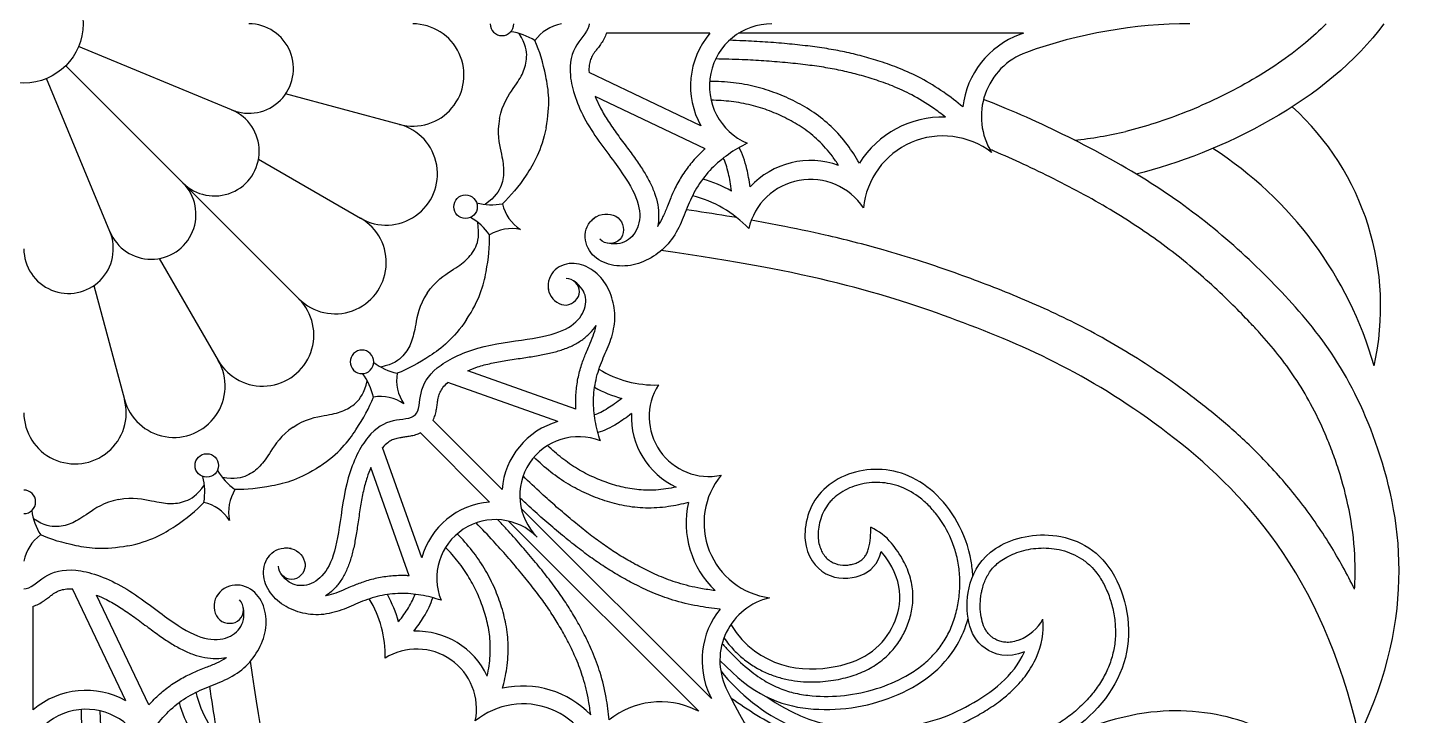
# Model space of a CAD drawing. Header units: millimetres. Extents: x -100 to 543, y -110 to 100.
# Drawn here: x 0.3 to 99.6, y -49.4 to -0.3 of the extents above; entities that cross this region are included whole.
import ezdxf

# ---------------------------------------------------------------- set-up
doc = ezdxf.new("R2010")
doc.units = ezdxf.units.MM
doc.header["$MEASUREMENT"] = 0
doc.layers.add('Layer 03', color=5, linetype='Continuous')

msp = doc.modelspace()

# ---------------------------------------------------------------- linework, layer by layer
at = {"layer": 'Layer 03'}
for p, q in [((49.027, -0.676), (41.629, -0.676)), ((71.441, -0.676), (51.075, -0.676)), ((14.849, -6.151), (3.915, -1.621)), ((6.151, -14.849), (1.621, -3.915)), ((2.996, -2.996), (11.365, -11.365)), ((48.387, -7.296), (40.389, -3.485)), ((26.845, -7.193), (18.704, -5.012)), ((48.674, -8.931), (40.827, -5.192)), ((16.77, -9.682), (24.068, -13.896)), ((19.652, -19.652), (11.365, -11.365)), ((9.682, -16.77), (13.896, -24.068)), ((5.012, -18.704), (7.193, -26.845)), ((39.449, -27.532), (31.719, -24.791)), ((38.166, -28.431), (30.288, -25.638)), ((34.177, -33.275), (29.241, -28.339)), ((33.275, -34.177), (28.339, -29.241)), ((28.431, -38.166), (25.638, -30.288)), ((27.532, -39.449), (24.791, -31.719)), ((49.132, -48.229), (35.544, -34.641)), ((48.229, -49.132), (34.641, -35.544)), ((7.296, -48.387), (3.485, -40.389)), ((0.676, -49.027), (0.676, -41.629)), ((8.931, -48.674), (5.192, -40.827))]:
    msp.add_line(p, q, dxfattribs=at)
for centre, radius in [((0, 0), 4.237), ((31.564, -13.074), 0.841), ((13.074, -31.564), 0.841)]:
    msp.add_circle(centre, radius, dxfattribs=at)
for centre, radius, start, end in [((16.073, -3.197), 3.197, 247.5, 90.00034), ((27.792, -3.659), 3.659, 255, 90), ((34.165, 0), 0.841, 180, 360), ((38.954, -2.936), 2.986, 100.48382, 144.51618), ((53.432, -4.443), 4.443, 89.71425, 246.94557), ((83.326, -34.47), 34.47, 90, 109.82536), ((34.23, -4.782), 4.25, 57.35994, 82.5), ((53.432, -4.443), 5.796, 139.46287, 209.4826), ((73.285, -6.619), 6.217, 109.8254, 173.7146), ((83.326, -34.47), 35.823, 109.37534, 109.82536), ((73.285, -6.619), 4.865, 109.8254, 211.92945), ((77.655, -20.21), 19.299, 347.30728, 47.73362), ((13.626, -9.104), 3.197, 224.99966, 67.5), ((65.679, -13.727), 7.067, 88.60988, 147.75266), ((25.898, -10.727), 3.659, 240, 75), ((72.44, 18.304), 26.745, 275.64946, 283.64138), ((65.679, -13.727), 5.714, 52.52368, 174.33222), ((70.207, -31.893), 27.308, 15.81545, 57.3142), ((56.21, -15.643), 5.876, 69.95353, 137.26787), ((9.104, -13.626), 3.197, 202.5, 45.00034), ((45.885, -20.195), 9.471, 60.36074, 73.89893), ((56.21, -15.643), 4.524, 33.25442, 167.11137), ((33.454, -8.681), 4.25, 255, 280.14006), ((37.112, -12.194), 2.986, 192.98382, 237.01618), ((45.885, -20.195), 8.119, 43.2293, 76.53583), ((22.239, -17.065), 3.659, 225, 60), ((29.794, -17.517), 4.25, 34.85994, 60), ((45.885, -20.195), 8.119, 127.90246, 131.27699), ((3.197, -16.073), 3.197, 179.99966, 22.5), ((34.865, -17.62), 2.986, 77.98382, 122.01618), ((45.103, -18.155), 7.66, 183.72301, 187.09754), ((17.065, -22.239), 3.659, 210, 45), ((24.158, -24.158), 0.841, 135, 315), ((24.158, -24.158), 0.841, 315, 135), ((10.727, -25.898), 3.659, 195, 30), ((27.586, -20.823), 4.25, 232.5, 257.64006), ((45.103, -18.155), 7.66, 238.46417, 271.7707), ((20.823, -27.586), 4.25, 12.35994, 37.5), ((29.621, -25.468), 2.986, 170.48382, 214.51618), ((48.956, -28.081), 4.269, 147.88863, 281.74558), ((25.468, -29.621), 2.986, 55.48382, 99.51618), ((45.103, -18.155), 8.937, 241.10107, 254.63926), ((3.659, -27.792), 3.659, 180, 15), ((39.629, -33.7), 5.469, 105.5174, 175.53713), ((48.956, -28.081), 5.545, 177.73213, 245.04647), ((39.629, -33.7), 4.192, 68.05443, 225.28575), ((8.681, -33.454), 4.25, 349.85994, 15), ((17.517, -29.794), 4.25, 210, 235.14006), ((53.995, -35.678), 5.392, 140.66778, 262.47632), ((0, -34.165), 0.841, 270, 90), ((17.62, -34.865), 2.986, 147.98382, 192.01618), ((12.194, -37.112), 2.986, 32.98382, 77.01618), ((33.7, -39.629), 5.469, 94.46287, 164.4826), ((53.995, -35.678), 6.668, 167.24734, 226.39012), ((4.782, -34.23), 4.25, 187.5, 212.64006), ((33.7, -39.629), 4.192, 44.71425, 201.94557), ((2.936, -38.954), 2.986, 125.48382, 169.51618), ((55.072, -36.18), 5.45, 346.12586, 2.06965), ((58.834, -39.707), 4.087, 39.29985, 65.65946), ((18.155, -45.103), 7.66, 82.90246, 86.27699), ((20.195, -45.885), 8.119, 138.72301, 142.09754), ((18.155, -45.103), 7.66, 358.2293, 31.53583), ((18.155, -45.103), 8.937, 15.36074, 28.89893), ((54.327, -45.494), 4.59, 103.07055, 205.1746), ((54.327, -45.494), 5.866, 141.2854, 205.1746), ((69.848, -40.856), 3.421, 292.31575, 330.13744), ((67.41, -43.041), 5.427, 335.71585, 5.08434), ((28.081, -48.956), 5.545, 24.95353, 92.26787), ((28.081, -48.956), 4.269, 348.25442, 122.11137), ((64.58, -31.4), 19.532, 221.26879, 223.51627), ((4.443, -53.432), 5.796, 60.5174, 130.53713), ((35.678, -53.995), 6.668, 43.60988, 102.75266), ((79.608, -33.611), 32.525, 205.17464, 225), ((20.195, -45.885), 9.471, 196.10107, 209.63926), ((20.195, -45.885), 8.119, 193.46417, 226.7707), ((35.678, -53.995), 5.392, 7.52368, 129.33222), ((45.494, -54.327), 5.866, 64.8254, 128.7146), ((79.608, -33.611), 33.801, 205.17464, 205.62466), ((4.443, -53.432), 4.443, 23.05443, 180.28575), ((33.611, -79.608), 33.801, 64.37534, 64.82536)]:
    msp.add_arc(centre, radius, start, end, dxfattribs=at)
for points in [[(40.389, 0), (40.389, -0.478), (39.37, -1.363), (38.753, -3.482), (39.93, -6.978), (42.516, -10.226), (43.949, -12.472), (44.124, -14.312), (43.29, -15.583), (42.397, -15.787), (41.735, -15.688)], [(97.177, 0), (93.233, -5.445), (85.443, -9.291), (79.488, -10.736)], [(33.994, -6.762), (34.204, -5.706), (35.094, -4.478), (35.709, -3.514), (36.017, -2.423), (35.875, -1.468), (35.389, -0.693)], [(37.313, -7.422), (37.641, -5.777), (37.349, -3.62), (36.859, -1.948), (36.523, -1.203)], [(95.41, -50.889), (99.635, -42.224), (97.202, -27.849), (89.891, -18.669), (81.004, -10.965), (71.922, -6.702), (68.575, -5.401)], [(33.994, -6.762), (33.784, -7.818), (34.137, -9.292), (34.335, -10.418), (34.203, -11.544), (33.706, -12.372), (32.96, -12.903)], [(37.313, -7.422), (36.986, -9.067), (35.892, -10.948), (34.799, -12.306), (34.203, -12.865)], [(51.692, -8.532), (51.223, -8.765), (50.317, -9.295), (49.111, -10.312), (48.13, -11.55), (47.437, -12.967), (46.951, -14.359), (46.108, -15.801), (44.852, -16.777), (43.377, -17.374), (41.738, -17.299), (40.381, -16.492), (39.862, -14.847), (40.989, -13.381), (42.914, -13.72), (42.944, -15.727), (41.524, -15.806), (41.17, -15.4)], [(51.668, -10.378), (51.527, -9.783), (51.348, -9.274), (51.11, -8.843)], [(50.352, -10.689), (50.245, -10.239), (50.117, -9.875), (49.981, -9.601)], [(50.569, -11.963), (50.512, -11.483), (50.439, -11.057), (50.352, -10.689)], [(51.894, -11.656), (51.834, -11.192), (51.76, -10.767), (51.668, -10.378)], [(28.819, -19.256), (29.417, -18.361), (30.709, -17.568), (31.645, -16.912), (32.348, -16.022), (32.582, -15.085), (32.43, -14.182)], [(31.633, -21.136), (32.565, -19.741), (33.121, -17.638), (33.308, -15.905), (33.282, -15.088)], [(95.41, -50.889), (92.755, -39.174), (81.245, -27.419), (67.014, -20.916), (56.144, -17.683), (45.553, -16.201)], [(41.196, -29.812), (41.039, -29.343), (40.788, -28.385), (40.662, -26.902), (40.834, -25.421), (41.317, -24.013), (41.921, -22.76), (42.321, -21.236), (42.134, -19.746), (41.548, -18.364), (40.404, -17.321), (38.961, -16.954), (37.517, -17.705), (37.291, -19.436), (38.802, -20.493), (40.161, -19.175), (39.266, -18.174), (38.759, -18.209)], [(27.963, -27.963), (28.282, -27.643), (28.192, -26.373), (29.194, -24.547), (32.312, -23.001), (36.205, -22.559), (38.659, -22.016), (40.004, -20.906), (40.296, -19.501), (39.836, -18.769), (39.327, -18.394)], [(28.819, -19.256), (28.221, -20.151), (27.982, -21.649), (27.735, -22.765), (27.181, -23.754), (26.406, -24.329), (25.513, -24.534)], [(31.633, -21.136), (30.701, -22.531), (28.97, -23.85), (27.441, -24.686), (26.676, -24.975)], [(19.256, -28.819), (20.151, -28.221), (21.649, -27.982), (22.765, -27.735), (23.754, -27.181), (24.329, -26.406), (24.534, -25.513)], [(21.136, -31.633), (22.531, -30.701), (23.85, -28.97), (24.686, -27.441), (24.975, -26.676)], [(42.736, -26.773), (42.378, -27.055), (42.045, -27.29), (41.741, -27.478)], [(41.741, -27.478), (41.37, -27.707), (41.042, -27.865), (40.768, -27.956)], [(27.963, -27.963), (27.643, -28.282), (26.373, -28.192), (24.547, -29.194), (23.001, -32.312), (22.559, -36.205), (22.016, -38.659), (20.906, -40.004), (19.501, -40.296), (18.769, -39.836), (18.394, -39.327)], [(42.412, -28.564), (41.921, -28.867), (41.462, -29.087), (41.015, -29.216)], [(43.415, -27.862), (43.066, -28.132), (42.733, -28.366), (42.412, -28.564)], [(19.256, -28.819), (18.361, -29.417), (17.568, -30.709), (16.912, -31.645), (16.022, -32.348), (15.085, -32.582), (14.182, -32.43)], [(21.136, -31.633), (19.741, -32.565), (17.638, -33.121), (15.905, -33.308), (15.088, -33.282)], [(6.762, -33.994), (7.818, -33.784), (9.292, -34.137), (10.418, -34.335), (11.544, -34.203), (12.372, -33.706), (12.903, -32.96)], [(6.762, -33.994), (5.706, -34.204), (4.478, -35.094), (3.514, -35.709), (2.423, -36.017), (1.468, -35.875), (0.693, -35.389)], [(7.422, -37.313), (9.067, -36.986), (10.948, -35.892), (12.306, -34.799), (12.865, -34.203)], [(7.422, -37.313), (5.777, -37.641), (3.62, -37.349), (1.948, -36.859), (1.203, -36.523)], [(71.503, -44.888), (70.309, -45.378), (68.36, -44.811), (67.373, -42.866), (67.333, -40.347), (68.573, -37.566), (72.807, -35.978), (77.821, -37.682), (79.837, -44.696), (76.048, -50.525), (68.939, -53.415), (62.179, -53.939), (55.926, -52.787), (51.504, -49.982)], [(29.812, -41.196), (29.343, -41.039), (28.385, -40.788), (26.902, -40.662), (25.421, -40.834), (24.013, -41.317), (22.76, -41.921), (21.236, -42.321), (19.746, -42.134), (18.364, -41.548), (17.321, -40.404), (16.954, -38.961), (17.705, -37.517), (19.436, -37.291), (20.493, -38.802), (19.175, -40.161), (18.174, -39.266), (18.209, -38.759)], [(50.512, -42.941), (52.497, -46.109), (58.969, -46.635), (62.713, -43.269), (62.914, -39.717), (61.272, -37.712)], [(0, -40.389), (0.478, -40.389), (1.363, -39.37), (3.482, -38.753), (6.978, -39.93), (10.226, -42.516), (12.472, -43.949), (14.312, -44.124), (15.583, -43.29), (15.787, -42.397), (15.688, -41.735)], [(8.532, -51.692), (8.765, -51.223), (9.295, -50.317), (10.312, -49.111), (11.55, -48.13), (12.967, -47.437), (14.359, -46.951), (15.801, -46.108), (16.777, -44.852), (17.374, -43.377), (17.299, -41.738), (16.492, -40.381), (14.847, -39.862), (13.381, -40.989), (13.72, -42.914), (15.727, -42.944), (15.806, -41.524), (15.4, -41.17)], [(27.478, -41.741), (27.707, -41.37), (27.865, -41.042), (27.956, -40.768)], [(28.564, -42.412), (28.867, -41.921), (29.087, -41.462), (29.216, -41.015)], [(26.773, -42.736), (27.055, -42.378), (27.29, -42.045), (27.478, -41.741)], [(27.862, -43.415), (28.132, -43.066), (28.366, -42.733), (28.564, -42.412)], [(50.889, -95.41), (39.174, -92.755), (27.419, -81.245), (20.916, -67.014), (17.683, -56.144), (16.201, -45.553)], [(53.089, -48.104), (56.298, -50.41), (62.904, -50.676), (67.571, -48.987), (70.72, -46.624), (71.503, -44.888)]]:
    msp.add_open_spline(points, degree=3, dxfattribs=at)
for points, knots in [([(93.061, 0), (92.589, -0.478), (91.494, -1.475), (89.642, -2.862), (87.539, -4.174), (85.331, -5.328), (83.093, -6.31), (80.901, -7.1), (79.45, -7.515), (78.747, -7.686)], [1.1651, 1.1651, 1.1651, 1.1651, 2.133301, 3.298085, 4.497513, 5.70406, 6.888159, 8.018653, 9.061593, 9.061593, 9.061593, 9.061593]), ([(41.629, -0.676), (41.607, -0.74), (41.534, -0.93), (41.38, -1.225), (41.165, -1.538), (40.964, -1.802), (40.794, -2.024), (40.63, -2.262), (40.48, -2.563), (40.381, -2.988), (40.376, -3.303), (40.389, -3.48), (40.389, -3.485)], [0.33091, 0.33091, 0.33091, 0.33091, 0.427603, 0.624905, 0.808647, 0.97468, 1.10369, 1.211206, 1.39115, 1.586886, 1.835648, 1.842935, 1.842935, 1.842935, 1.842935]), ([(67.105, -5.939), (66.663, -5.57), (65.696, -4.829), (64.182, -3.899), (62.647, -3.19), (61.237, -2.695), (59.926, -2.306), (58.65, -2), (57.35, -1.76), (55.977, -1.571), (54.512, -1.417), (52.972, -1.295), (51.598, -1.219), (50.743, -1.188), (50.417, -1.179)], [0.259647, 0.259647, 0.259647, 0.259647, 1.089009, 2.014913, 2.816551, 3.52291, 4.167498, 4.788256, 5.414, 6.073216, 6.786271, 7.537266, 8.299757, 8.770286, 8.770286, 8.770286, 8.770286]), ([(65.851, -6.662), (65.562, -6.434), (64.794, -5.862), (63.542, -5.094), (62.128, -4.44), (60.813, -3.981), (59.577, -3.613), (58.367, -3.322), (57.129, -3.095), (55.808, -2.914), (54.385, -2.764), (52.881, -2.645), (51.22, -2.552), (50.066, -2.52), (49.43, -2.513)], [0.484042, 0.484042, 0.484042, 0.484042, 1.01493, 1.864338, 2.597499, 3.257895, 3.870438, 4.457152, 5.051002, 5.684642, 6.378715, 7.113463, 7.860402, 8.77753, 8.77753, 8.77753, 8.77753]), ([(59.703, -9.956), (59.446, -9.506), (58.847, -8.58), (57.765, -7.346), (56.494, -6.328), (55.158, -5.554), (53.765, -4.932), (52.279, -4.466), (50.68, -4.175), (49.572, -4.111), (49.001, -4.11)], [0.208596, 0.208596, 0.208596, 0.208596, 0.955558, 1.796508, 2.565276, 3.295017, 4.018948, 4.761326, 5.535649, 6.358455, 6.358455, 6.358455, 6.358455]), ([(40.827, -5.192), (40.925, -5.438), (41.107, -5.839), (41.402, -6.387), (41.786, -7.016), (42.339, -7.818), (43.034, -8.744), (43.697, -9.638), (44.262, -10.474), (44.733, -11.285), (45.091, -12.096), (45.313, -12.916), (45.386, -13.719), (45.333, -14.24), (45.282, -14.484)], [2.692838, 2.692838, 2.692838, 2.692838, 3.074438, 3.327447, 3.589283, 4.136958, 4.730649, 5.259117, 5.741117, 6.185658, 6.609558, 7.016125, 7.407207, 7.766971, 7.766971, 7.766971, 7.766971]), ([(58.224, -10.123), (58.082, -9.899), (57.644, -9.261), (56.827, -8.33), (55.717, -7.44), (54.534, -6.758), (53.289, -6.201), (51.954, -5.783), (50.551, -5.527), (49.588, -5.468), (49.107, -5.463)], [0.472468, 0.472468, 0.472468, 0.472468, 0.855833, 1.587352, 2.251892, 2.899111, 3.551937, 4.216816, 4.911491, 5.604758, 5.604758, 5.604758, 5.604758]), ([(48.674, -8.931), (48.607, -8.991), (48.272, -9.298), (47.708, -9.895), (47.061, -10.774), (46.561, -11.669), (46.223, -12.428), (45.951, -13.121), (45.695, -13.767), (45.438, -14.245), (45.292, -14.469), (45.282, -14.484)], [1.399256, 1.399256, 1.399256, 1.399256, 1.530025, 2.054068, 2.581376, 3.099211, 3.530397, 3.778289, 4.172226, 4.532204, 4.558343, 4.558343, 4.558343, 4.558343]), ([(95.091, -40.417), (95.107, -40.164), (95.143, -39.339), (95.116, -37.438), (94.776, -34.811), (94.123, -32.355), (93.497, -30.559), (92.867, -28.975), (92.019, -27.202), (90.877, -25.308), (89.641, -23.625), (88.531, -22.332), (87.444, -21.164), (85.83, -19.509), (83.851, -17.694), (81.622, -15.93), (79.813, -14.64), (77.858, -13.397), (75.773, -12.206), (73.615, -11.076), (71.465, -10.039), (69.933, -9.355), (69.13, -9.014), (69.026, -8.97)], [4.563809, 4.563809, 4.563809, 4.563809, 4.929294, 5.753387, 7.302885, 8.738113, 9.411518, 10.043608, 11.196078, 12.241392, 13.229047, 14.203332, 14.696914, 15.529713, 17.535589, 18.56403, 19.62675, 20.738054, 21.903658, 23.088153, 24.249081, 25.344422, 25.506961, 25.506961, 25.506961, 25.506961]), ([(50.96, -13.858), (50.72, -13.818), (49.515, -13.616), (48.308, -13.429), (47.34, -13.286)], [30.681761, 30.681761, 30.681761, 30.681761, 31.03314, 32.443288, 32.443288, 32.443288, 32.443288]), ([(95.091, -40.417), (94.558, -39.327), (93.344, -37.119), (91.216, -34.056), (88.834, -31.309), (86.404, -28.984), (83.367, -26.493), (80.355, -24.371), (77.362, -22.58), (74.426, -21.013), (71.467, -19.682), (68.497, -18.517), (66.243, -17.687), (63.88, -16.886), (60.885, -15.981), (57.563, -15.141), (54.412, -14.481), (52.646, -14.154), (51.981, -14.036)], [4.983455, 4.983455, 4.983455, 4.983455, 6.731978, 8.61219, 10.352835, 11.966448, 13.457592, 16.01243, 17.2723, 18.484339, 20.809834, 21.945295, 23.084034, 24.272073, 25.543282, 27.59361, 29.210863, 30.183659, 30.183659, 30.183659, 30.183659]), ([(31.719, -24.791), (31.949, -24.692), (32.338, -24.546), (32.9, -24.377), (33.576, -24.214), (34.48, -24.048), (35.561, -23.894), (36.6, -23.739), (37.535, -23.558), (38.39, -23.332), (39.17, -23.029), (39.866, -22.63), (40.45, -22.143), (40.762, -21.76), (40.891, -21.563)], [2.692838, 2.692838, 2.692838, 2.692838, 3.074438, 3.327447, 3.589283, 4.136958, 4.730649, 5.259117, 5.741117, 6.185658, 6.609558, 7.016125, 7.407207, 7.766971, 7.766971, 7.766971, 7.766971]), ([(39.449, -27.532), (39.444, -27.446), (39.426, -27.018), (39.448, -26.244), (39.602, -25.226), (39.866, -24.295), (40.147, -23.563), (40.428, -22.92), (40.688, -22.318), (40.836, -21.828), (40.888, -21.58), (40.891, -21.563)], [1.399256, 1.399256, 1.399256, 1.399256, 1.530025, 2.054068, 2.581376, 3.099211, 3.530397, 3.778289, 4.172226, 4.532204, 4.558343, 4.558343, 4.558343, 4.558343]), ([(29.241, -28.339), (29.269, -28.282), (29.348, -28.106), (29.441, -27.807), (29.506, -27.454), (29.548, -27.144), (29.583, -26.883), (29.633, -26.615), (29.734, -26.313), (29.951, -25.964), (30.158, -25.751), (30.285, -25.641), (30.288, -25.638)], [0.33091, 0.33091, 0.33091, 0.33091, 0.427603, 0.624905, 0.808647, 0.97468, 1.10369, 1.211206, 1.39115, 1.586886, 1.835648, 1.842935, 1.842935, 1.842935, 1.842935]), ([(28.339, -29.241), (28.282, -29.269), (28.106, -29.348), (27.807, -29.441), (27.454, -29.506), (27.144, -29.548), (26.883, -29.583), (26.615, -29.633), (26.313, -29.734), (25.964, -29.951), (25.751, -30.158), (25.641, -30.285), (25.638, -30.288)], [0.33091, 0.33091, 0.33091, 0.33091, 0.427603, 0.624905, 0.808647, 0.97468, 1.10369, 1.211206, 1.39115, 1.586886, 1.835648, 1.842935, 1.842935, 1.842935, 1.842935]), ([(46.616, -33.108), (46.371, -33.163), (45.654, -33.296), (44.487, -33.372), (43.153, -33.226), (41.909, -32.891), (40.706, -32.432), (39.537, -31.821), (38.43, -31.055), (37.748, -30.452), (37.425, -30.134)], [0.472468, 0.472468, 0.472468, 0.472468, 0.855833, 1.587352, 2.251892, 2.899111, 3.551937, 4.216816, 4.911491, 5.604758, 5.604758, 5.604758, 5.604758]), ([(24.791, -31.719), (24.692, -31.949), (24.546, -32.338), (24.377, -32.9), (24.214, -33.576), (24.048, -34.48), (23.894, -35.561), (23.739, -36.6), (23.558, -37.535), (23.332, -38.39), (23.029, -39.17), (22.63, -39.866), (22.143, -40.45), (21.76, -40.762), (21.563, -40.891)], [2.692838, 2.692838, 2.692838, 2.692838, 3.074438, 3.327447, 3.589283, 4.136958, 4.730649, 5.259117, 5.741117, 6.185658, 6.609558, 7.016125, 7.407207, 7.766971, 7.766971, 7.766971, 7.766971]), ([(47.492, -34.206), (47.02, -34.335), (46.002, -34.553), (44.457, -34.654), (42.93, -34.486), (41.522, -34.111), (40.178, -33.596), (38.876, -32.916), (37.614, -32.043), (36.832, -31.346), (36.451, -30.966)], [0.208596, 0.208596, 0.208596, 0.208596, 0.955558, 1.796508, 2.565276, 3.295017, 4.018948, 4.761326, 5.535649, 6.358455, 6.358455, 6.358455, 6.358455]), ([(49.396, -40.506), (49.051, -40.465), (48.157, -40.334), (46.809, -40.012), (45.429, -39.504), (44.246, -38.934), (43.175, -38.354), (42.174, -37.741), (41.196, -37.067), (40.194, -36.306), (39.145, -35.457), (38.062, -34.533), (36.892, -33.486), (36.1, -32.738), (35.671, -32.317)], [0.484042, 0.484042, 0.484042, 0.484042, 1.01493, 1.864338, 2.597499, 3.257895, 3.870438, 4.457152, 5.051002, 5.684642, 6.378715, 7.113463, 7.860402, 8.77753, 8.77753, 8.77753, 8.77753]), ([(50.416, -44.849), (50.829, -45.285), (51.618, -46.042), (52.838, -46.935), (53.989, -47.521), (55.142, -47.875), (56.688, -48.097), (58.658, -48.068), (60.937, -47.591), (62.709, -46.847), (63.968, -46.043), (64.793, -45.344), (65.5, -44.542), (66.069, -43.628), (66.489, -42.609), (66.769, -41.515), (66.899, -40.379), (66.882, -39.244), (66.71, -38.143), (66.289, -36.776), (65.628, -35.549), (64.782, -34.527), (63.911, -33.726), (62.716, -33.032), (61.171, -32.702), (59.677, -32.865), (58.564, -33.338), (57.922, -33.832), (57.622, -34.143), (57.234, -34.638), (56.922, -35.304), (56.763, -36.098), (56.73, -36.803), (56.89, -37.564), (57.289, -38.148), (57.635, -38.413), (57.837, -38.522), (58.161, -38.652), (58.578, -38.711), (59.051, -38.663), (59.391, -38.576), (59.685, -38.445), (59.926, -38.275), (60.115, -38.068), (60.267, -37.804), (60.335, -37.6), (60.363, -37.487)], [0, 0, 0, 0, 0.865379, 1.573515, 2.174194, 2.721145, 3.305345, 4.422124, 5.54741, 6.648207, 7.178909, 7.695878, 8.204267, 8.714409, 9.243038, 9.787838, 10.339492, 10.88714, 11.420965, 11.942765, 12.94439, 13.412998, 13.850796, 14.646785, 15.381826, 16.099532, 16.788124, 17.107519, 17.2596, 17.410425, 18.013353, 18.304507, 18.574582, 19.029043, 19.40571, 19.573643, 19.65402, 19.735527, 20.077009, 20.251643, 20.419087, 20.580755, 20.713726, 20.84242, 20.98275, 21.150767, 21.150767, 21.150767, 21.150767]), ([(67.809, -39.46), (67.79, -39.1), (67.521, -36.694), (65.245, -32.868), (60.76, -31.277), (56.444, -33.074), (55.357, -37.195), (57.134, -39.73), (59.974, -39.693), (61.055, -38.592), (61.272, -37.712)], [9.454597, 9.454597, 9.454597, 9.454597, 9.884456, 12.355569, 14.826683, 17.297797, 19.768911, 22.240025, 24.711139, 27.182253, 27.182253, 27.182253, 27.182253]), ([(49.75, -41.825), (49.209, -41.776), (48.069, -41.626), (46.439, -41.236), (44.941, -40.685), (43.671, -40.074), (42.536, -39.459), (41.481, -38.812), (40.453, -38.104), (39.411, -37.314), (38.331, -36.44), (37.222, -35.494), (36.254, -34.628), (35.664, -34.078), (35.44, -33.867)], [0.259647, 0.259647, 0.259647, 0.259647, 1.089009, 2.014913, 2.816551, 3.52291, 4.167498, 4.788256, 5.414, 6.073216, 6.786271, 7.537266, 8.299757, 8.770286, 8.770286, 8.770286, 8.770286]), ([(40.506, -49.396), (40.465, -49.051), (40.334, -48.157), (40.012, -46.809), (39.504, -45.429), (38.934, -44.246), (38.354, -43.175), (37.741, -42.174), (37.067, -41.196), (36.306, -40.194), (35.457, -39.145), (34.533, -38.062), (33.486, -36.892), (32.738, -36.1), (32.317, -35.671)], [0.484042, 0.484042, 0.484042, 0.484042, 1.01493, 1.864338, 2.597499, 3.257895, 3.870438, 4.457152, 5.051002, 5.684642, 6.378715, 7.113463, 7.860402, 8.77753, 8.77753, 8.77753, 8.77753]), ([(41.825, -49.75), (41.776, -49.209), (41.626, -48.069), (41.236, -46.439), (40.685, -44.941), (40.074, -43.671), (39.459, -42.536), (38.812, -41.481), (38.104, -40.453), (37.314, -39.411), (36.44, -38.331), (35.494, -37.222), (34.628, -36.254), (34.078, -35.664), (33.867, -35.44)], [0.259647, 0.259647, 0.259647, 0.259647, 1.089009, 2.014913, 2.816551, 3.52291, 4.167498, 4.788256, 5.414, 6.073216, 6.786271, 7.537266, 8.299757, 8.770286, 8.770286, 8.770286, 8.770286]), ([(34.206, -47.492), (34.335, -47.02), (34.553, -46.002), (34.654, -44.457), (34.486, -42.93), (34.111, -41.522), (33.596, -40.178), (32.916, -38.876), (32.043, -37.614), (31.346, -36.832), (30.966, -36.451)], [0.208596, 0.208596, 0.208596, 0.208596, 0.955558, 1.796508, 2.565276, 3.295017, 4.018948, 4.761326, 5.535649, 6.358455, 6.358455, 6.358455, 6.358455]), ([(33.108, -46.616), (33.163, -46.371), (33.296, -45.654), (33.372, -44.487), (33.226, -43.153), (32.891, -41.909), (32.432, -40.706), (31.821, -39.537), (31.055, -38.43), (30.452, -37.748), (30.134, -37.425)], [0.472468, 0.472468, 0.472468, 0.472468, 0.855833, 1.587352, 2.251892, 2.899111, 3.551937, 4.216816, 4.911491, 5.604758, 5.604758, 5.604758, 5.604758]), ([(50.025, -43.894), (50.138, -44.052), (50.474, -44.487), (51.086, -45.13), (51.882, -45.758), (52.716, -46.247), (53.572, -46.607), (54.699, -46.926), (56.077, -47.083), (57.4, -46.999), (58.37, -46.826), (59.231, -46.608), (60.205, -46.234), (61.219, -45.612), (62.044, -44.849), (62.579, -44.118), (62.919, -43.497), (63.212, -42.847), (63.481, -41.963), (63.561, -41.013), (63.489, -40.222), (63.31, -39.38), (62.862, -38.298), (62.317, -37.509), (61.997, -37.119)], [0.263826, 0.263826, 0.263826, 0.263826, 0.544682, 1.055793, 1.539984, 2.002314, 2.446745, 2.87527, 3.688362, 4.436722, 4.781305, 5.107458, 5.715923, 6.280185, 6.81423, 7.328629, 7.581159, 7.833401, 8.35575, 8.907981, 9.198041, 9.49964, 10.147123, 10.875365, 10.875365, 10.875365, 10.875365]), ([(71.147, -44.021), (70.994, -44.084), (70.704, -44.177), (70.281, -44.221), (69.914, -44.183), (69.593, -44.082), (69.341, -43.949), (69.124, -43.795), (68.94, -43.625), (68.773, -43.405), (68.582, -43.059), (68.418, -42.535), (68.32, -41.825), (68.341, -41.181), (68.417, -40.692), (68.501, -40.322), (68.613, -39.955), (68.784, -39.555), (69.007, -39.174), (69.296, -38.812), (69.664, -38.474), (70.123, -38.164), (70.668, -37.89), (71.288, -37.67), (72.209, -37.464), (73.449, -37.425), (74.684, -37.731), (75.603, -38.221), (76.204, -38.7), (76.641, -39.197), (77.048, -39.791), (77.429, -40.534), (77.768, -41.521), (77.973, -42.577), (78.018, -43.479), (77.971, -44.194), (77.864, -44.894), (77.619, -45.752), (77.16, -46.737), (76.548, -47.67), (75.795, -48.538), (74.914, -49.331), (73.916, -50.036), (72.444, -50.87), (70.85, -51.521), (69.2, -52.015), (67.953, -52.31), (66.702, -52.526), (65.43, -52.661), (64.117, -52.719), (62.987, -52.701), (62.048, -52.649), (61.051, -52.572), (59.735, -52.408), (58.055, -52.037), (56.207, -51.419), (53.617, -50.233), (51.744, -49.055), (50.548, -48.217)], [0, 0, 0, 0, 0.239215, 0.436642, 0.608992, 0.768495, 0.920731, 1.017392, 1.151365, 1.280486, 1.414684, 1.719837, 2.068036, 2.444426, 2.644743, 2.782764, 2.990256, 3.19795, 3.40799, 3.626408, 3.862321, 4.127575, 4.422448, 4.739963, 5.074433, 5.780285, 6.514396, 6.888191, 7.27521, 7.617785, 7.838439, 8.31297, 8.818563, 9.339078, 9.860132, 10.117, 10.370797, 10.880245, 11.399223, 11.933395, 12.484596, 13.052546, 13.638928, 14.243973, 15.48875, 16.113514, 16.728158, 17.333924, 17.943668, 18.570796, 19.228191, 19.572115, 19.927067, 20.669792, 21.482707, 22.403943, 23.475539, 25.583885, 25.583885, 25.583885, 25.583885]), ([(27.532, -39.449), (27.446, -39.444), (27.018, -39.426), (26.244, -39.448), (25.226, -39.602), (24.295, -39.866), (23.563, -40.147), (22.92, -40.428), (22.318, -40.688), (21.828, -40.836), (21.58, -40.888), (21.563, -40.891)], [1.399256, 1.399256, 1.399256, 1.399256, 1.530025, 2.054068, 2.581376, 3.099211, 3.530397, 3.778289, 4.172226, 4.532204, 4.558343, 4.558343, 4.558343, 4.558343]), ([(0.676, -41.629), (0.74, -41.607), (0.93, -41.534), (1.225, -41.38), (1.538, -41.165), (1.802, -40.964), (2.024, -40.794), (2.262, -40.63), (2.563, -40.48), (2.988, -40.381), (3.303, -40.376), (3.48, -40.389), (3.485, -40.389)], [0.33091, 0.33091, 0.33091, 0.33091, 0.427603, 0.624905, 0.808647, 0.97468, 1.10369, 1.211206, 1.39115, 1.586886, 1.835648, 1.842935, 1.842935, 1.842935, 1.842935]), ([(5.192, -40.827), (5.438, -40.925), (5.839, -41.107), (6.387, -41.402), (7.016, -41.786), (7.818, -42.339), (8.744, -43.034), (9.638, -43.697), (10.474, -44.262), (11.285, -44.733), (12.096, -45.091), (12.916, -45.313), (13.719, -45.386), (14.24, -45.333), (14.484, -45.282)], [2.692838, 2.692838, 2.692838, 2.692838, 3.074438, 3.327447, 3.589283, 4.136958, 4.730649, 5.259117, 5.741117, 6.185658, 6.609558, 7.016125, 7.407207, 7.766971, 7.766971, 7.766971, 7.766971]), ([(49.737, -45.494), (52.102, -47.985), (55.939, -49.458), (62.356, -48.539), (66.241, -45.71), (67.288, -43.165), (67.475, -42.496)], [0, 0, 0, 0, 2.471114, 4.942228, 7.413342, 8.241691, 8.241691, 8.241691, 8.241691]), ([(8.931, -48.674), (8.991, -48.607), (9.298, -48.272), (9.895, -47.708), (10.774, -47.061), (11.669, -46.561), (12.428, -46.223), (13.121, -45.951), (13.767, -45.695), (14.245, -45.438), (14.469, -45.292), (14.484, -45.282)], [1.399256, 1.399256, 1.399256, 1.399256, 1.530025, 2.054068, 2.581376, 3.099211, 3.530397, 3.778289, 4.172226, 4.532204, 4.558343, 4.558343, 4.558343, 4.558343]), ([(49.799, -46.247), (51.124, -47.918), (53.494, -49.803), (56.968, -50.992), (59.103, -51.327), (60.763, -51.354), (61.973, -51.278), (63.031, -51.17), (64.239, -50.973), (65.567, -50.617), (66.771, -50.152), (67.895, -49.589), (68.989, -48.945), (69.948, -48.262), (70.859, -47.457), (71.687, -46.513), (72.161, -45.705), (72.356, -45.273)], [-1.832474, -1.832474, -1.832474, -1.832474, 1.262696, 2.401949, 3.437172, 4.369214, 4.791806, 5.184448, 5.902283, 6.553818, 7.165154, 7.759709, 8.365069, 8.994516, 9.455237, 10.115356, 10.798737, 10.798737, 10.798737, 10.798737]), ([(13.858, -50.96), (13.818, -50.72), (13.616, -49.515), (13.429, -48.308), (13.286, -47.34)], [30.681761, 30.681761, 30.681761, 30.681761, 31.03314, 32.443288, 32.443288, 32.443288, 32.443288]), ([(9.956, -59.703), (9.506, -59.446), (8.58, -58.847), (7.346, -57.765), (6.328, -56.494), (5.554, -55.158), (4.932, -53.765), (4.466, -52.279), (4.175, -50.68), (4.111, -49.572), (4.11, -49.001)], [0.208596, 0.208596, 0.208596, 0.208596, 0.955558, 1.796508, 2.565276, 3.295017, 4.018948, 4.761326, 5.535649, 6.358455, 6.358455, 6.358455, 6.358455]), ([(10.123, -58.224), (9.899, -58.082), (9.261, -57.644), (8.33, -56.827), (7.44, -55.717), (6.758, -54.534), (6.201, -53.289), (5.783, -51.954), (5.527, -50.551), (5.468, -49.588), (5.463, -49.107)], [0.472468, 0.472468, 0.472468, 0.472468, 0.855833, 1.587352, 2.251892, 2.899111, 3.551937, 4.216816, 4.911491, 5.604758, 5.604758, 5.604758, 5.604758]), ([(85.101, -57.718), (83.135, -57.989), (82.292, -61.797), (84.946, -64.957), (89.798, -65.088), (94.118, -61.084), (93.71, -54.54), (89.468, -50.404), (83.664, -48.723), (78.551, -49.285), (74.884, -50.754)], [0, 0, 0, 0, 3.177309, 6.354618, 9.531927, 12.709236, 15.886544, 19.063853, 22.241162, 25.0711, 25.0711, 25.0711, 25.0711])]:
    msp.add_open_spline(points, degree=3, knots=knots, dxfattribs=at)

doc.saveas('drawing.dxf')
